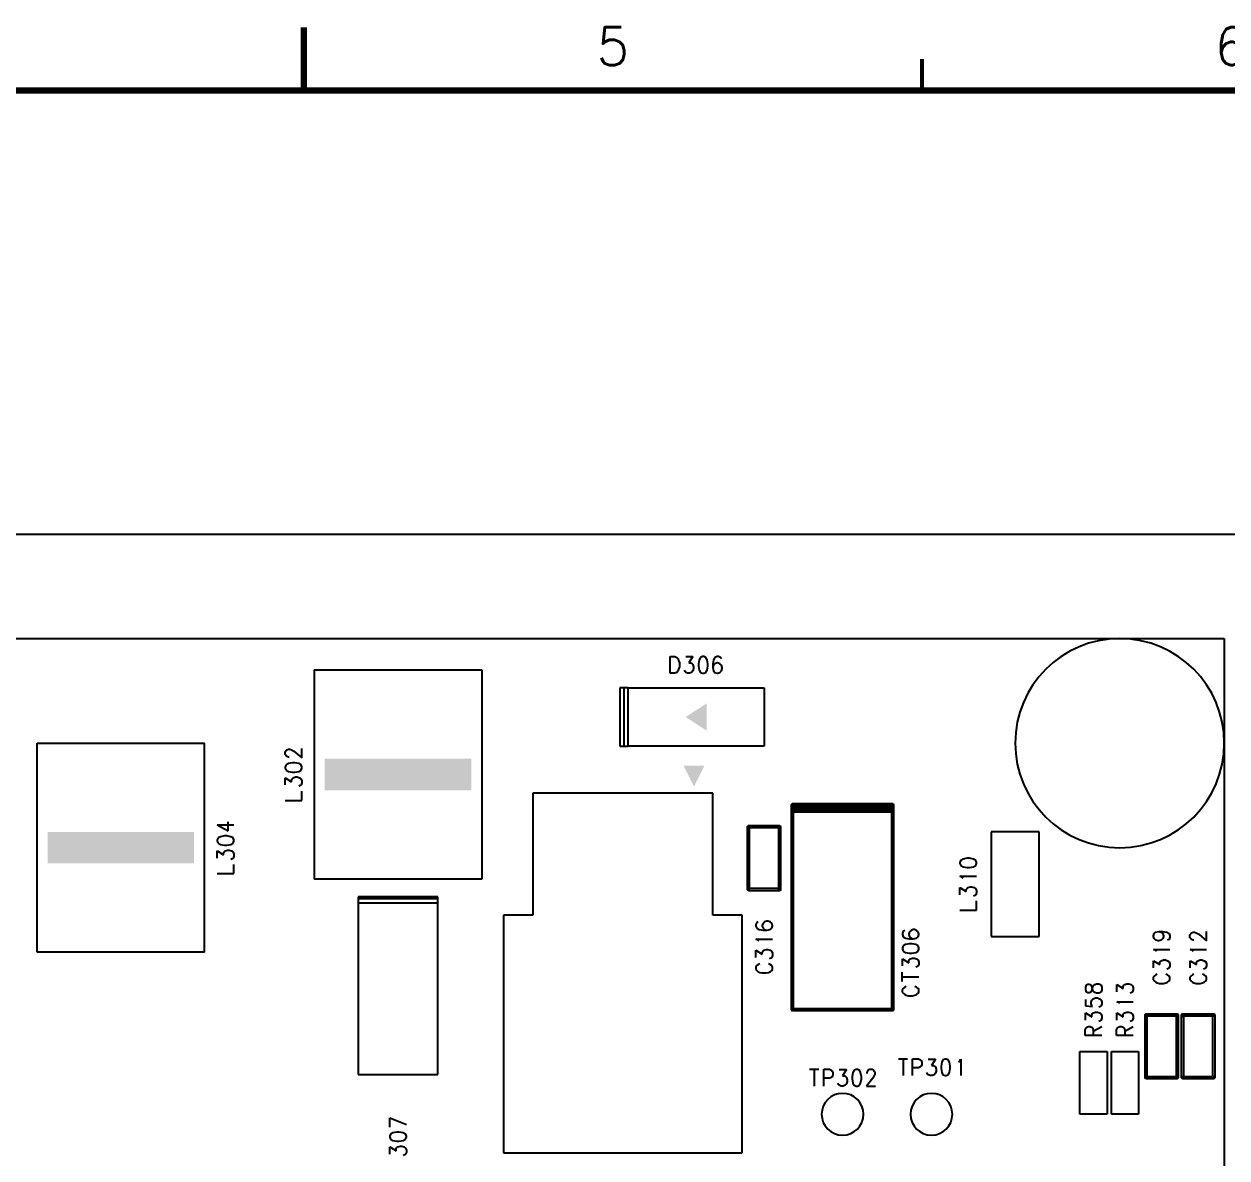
# Model space of a CAD drawing. Extents: x 295 to 953, y 10 to 290.
# Drawn here: x 664.9 to 759.8, y 200.8 to 290.2 of the extents above; entities that cross this region are included whole.
import ezdxf
from ezdxf.enums import TextEntityAlignment as Align

# ---------------------------------------------------------------- set-up
doc = ezdxf.new("R2010")
doc.units = 0
doc.header["$LTSCALE"] = 5
doc.header["$MEASUREMENT"] = 0
doc.layers.get('0').update_dxf_attribs({"linetype": 'CONTINUOUS', "lineweight": 25})
for name, color, linetype in [('13_C-SILK_GBR', 7, 'CONTINUOUS'), ('문자', 4, 'CONTINUOUS'), ('테두리', 3, 'CONTINUOUS')]:
    doc.layers.add(name, color=color, linetype=linetype)
doc.styles.get("Standard").update_dxf_attribs({"font": 'simplex.shx'})

# ---------------------------------------------------------------- blocks, each defined once
blk = doc.blocks.new('C')
at = {"layer": '테두리'}
for points, const_width in [([(210, 290), (210, 285)], 0.5), ([(258.75, 287.5), (258.75, 285)], 0.3), ([(15, 285), (15, 15), (405, 15), (405, 285), (15, 285)], 0.5)]:
    blk.add_lwpolyline(points, dxfattribs=dict(at, const_width=const_width))
at = {"layer": '문자'}
for s, p in [('5', (234.375, 288.5)), ('6', (283.125, 288.5))]:
    blk.add_text(s, height=3, dxfattribs=at).set_placement(p, align=Align.MIDDLE)

msp = doc.modelspace()

# ---------------------------------------------------------------- linework, layer by layer
at = {"layer": '13_C-SILK_GBR'}
for p, q in [((505.478, 250), (865.178, 250)), ((545.078, 241.75), (759.578, 241.75)), ((759.578, 241.75), (759.578, 93.25)), ((715.867, 240.348), (716.232, 240.348)), ((715.867, 239.028), (715.867, 240.348)), ((716.232, 240.348), (716.386, 240.268)), ((716.386, 240.268), (716.488, 240.148)), ((716.488, 240.148), (716.539, 240.027)), ((717.092, 240.328), (717.661, 240.328)), ((717.661, 240.328), (717.347, 239.828)), ((718.163, 240.087), (718.111, 239.767)), ((718.265, 240.268), (718.163, 240.087)), ((718.425, 240.328), (718.265, 240.268)), ((718.527, 240.328), (718.425, 240.328)), ((718.681, 240.268), (718.527, 240.328)), ((718.783, 240.087), (718.681, 240.268)), ((718.841, 239.767), (718.783, 240.087)), ((719.285, 240.087), (719.233, 239.767)), ((719.402, 240.268), (719.285, 240.087)), ((719.568, 240.328), (719.402, 240.268)), ((719.679, 240.328), (719.568, 240.328)), ((719.846, 240.268), (719.679, 240.328)), ((719.905, 240.148), (719.846, 240.268)), ((687.803, 239.275), (701.003, 239.275)), ((687.803, 239.275), (687.803, 222.775)), ((701.003, 239.275), (701.003, 222.775)), ((716.386, 239.087), (716.232, 239.028)), ((716.488, 239.207), (716.386, 239.087)), ((716.539, 239.348), (716.488, 239.207)), ((716.539, 240.027), (716.597, 239.848)), ((716.597, 239.527), (716.539, 239.348)), ((716.597, 239.848), (716.597, 239.527)), ((717.041, 239.148), (716.989, 239.267)), ((717.092, 239.087), (717.041, 239.148)), ((717.245, 239.028), (717.092, 239.087)), ((717.347, 239.828), (717.508, 239.828)), ((717.559, 239.087), (717.405, 239.028)), ((717.508, 239.828), (717.61, 239.767)), ((717.661, 239.207), (717.559, 239.087)), ((717.61, 239.767), (717.661, 239.707)), ((717.661, 239.707), (717.719, 239.527)), ((717.719, 239.387), (717.661, 239.207)), ((717.719, 239.527), (717.719, 239.387)), ((718.111, 239.767), (718.111, 239.587)), ((718.111, 239.587), (718.163, 239.267)), ((718.163, 239.267), (718.265, 239.087)), ((718.265, 239.087), (718.425, 239.028)), ((718.527, 239.028), (718.681, 239.087)), ((718.681, 239.087), (718.783, 239.267)), ((718.783, 239.267), (718.841, 239.587)), ((718.841, 239.587), (718.841, 239.767)), ((719.233, 239.767), (719.233, 239.468)), ((719.285, 239.648), (719.233, 239.468)), ((719.233, 239.468), (719.285, 239.207)), ((719.402, 239.767), (719.285, 239.648)), ((719.285, 239.207), (719.402, 239.087)), ((719.568, 239.828), (719.402, 239.767)), ((719.402, 239.087), (719.568, 239.028)), ((719.62, 239.828), (719.568, 239.828)), ((719.788, 239.767), (719.62, 239.828)), ((719.62, 239.028), (719.788, 239.087)), ((719.905, 239.648), (719.788, 239.767)), ((719.788, 239.087), (719.905, 239.207)), ((719.963, 239.468), (719.905, 239.648)), ((719.905, 239.207), (719.963, 239.387)), ((719.963, 239.387), (719.963, 239.468)), ((716.232, 239.028), (715.867, 239.028)), ((717.405, 239.028), (717.245, 239.028)), ((718.425, 239.028), (718.527, 239.028)), ((719.568, 239.028), (719.62, 239.028)), ((712.223, 237.873), (711.893, 237.873)), ((711.893, 237.873), (711.893, 233.253)), ((712.553, 237.873), (712.223, 237.873)), ((712.223, 237.873), (712.223, 233.253)), ((712.553, 233.253), (712.553, 237.873)), ((712.553, 237.873), (723.278, 237.873)), ((723.278, 237.873), (723.278, 233.253)), ((665.94, 233.5), (679.14, 233.5)), ((665.94, 217), (665.94, 233.5)), ((679.14, 217), (679.14, 233.5)), ((685.493, 232.81), (685.572, 232.913)), ((685.493, 232.599), (685.493, 232.81)), ((685.572, 232.497), (685.493, 232.599)), ((685.572, 232.913), (685.633, 232.964)), ((685.633, 232.446), (685.572, 232.497)), ((685.633, 232.964), (685.753, 233.015)), ((685.753, 232.395), (685.633, 232.446)), ((685.753, 233.015), (685.872, 233.015)), ((685.872, 233.015), (685.993, 232.964)), ((685.993, 232.964), (686.192, 232.861)), ((686.192, 232.861), (686.813, 232.343)), ((686.813, 232.343), (686.813, 233.073)), ((711.893, 233.253), (712.223, 233.253)), ((712.223, 233.253), (712.553, 233.253)), ((723.278, 233.253), (712.553, 233.253)), ((685.572, 231.791), (685.512, 231.637)), ((685.512, 231.637), (685.512, 231.535)), ((685.512, 231.535), (685.572, 231.375)), ((685.753, 231.893), (685.572, 231.791)), ((685.813, 232.395), (685.753, 232.395)), ((686.073, 231.951), (685.753, 231.893)), ((686.253, 231.951), (686.073, 231.951)), ((686.573, 231.893), (686.253, 231.951)), ((686.753, 231.791), (686.573, 231.893)), ((686.813, 231.637), (686.753, 231.791)), ((686.753, 231.375), (686.813, 231.535)), ((686.813, 231.535), (686.813, 231.637)), ((685.512, 230.202), (685.512, 230.771)), ((685.512, 230.771), (686.012, 230.457)), ((685.572, 231.375), (685.753, 231.273)), ((685.753, 231.273), (686.073, 231.221)), ((686.012, 230.617), (686.073, 230.72)), ((686.012, 230.457), (686.012, 230.617)), ((686.073, 231.221), (686.253, 231.221)), ((686.073, 230.72), (686.133, 230.771)), ((686.133, 230.771), (686.313, 230.829)), ((686.253, 231.221), (686.573, 231.273)), ((686.313, 230.829), (686.453, 230.829)), ((686.453, 230.829), (686.633, 230.771)), ((686.573, 231.273), (686.753, 231.375)), ((686.633, 230.771), (686.753, 230.669)), ((686.753, 230.669), (686.813, 230.515)), ((686.692, 230.151), (686.573, 230.099)), ((686.753, 230.202), (686.692, 230.151)), ((686.813, 230.355), (686.753, 230.202)), ((686.813, 230.515), (686.813, 230.355)), ((686.813, 228.977), (686.813, 229.707)), ((685.493, 228.977), (686.813, 228.977)), ((719.235, 229.54), (705.045, 229.54)), ((705.045, 229.54), (705.045, 219.921)), ((719.235, 219.921), (719.235, 229.54)), ((725.439, 228.659), (725.479, 228.699)), ((725.479, 228.699), (725.439, 228.659)), ((725.439, 228.633), (725.439, 228.659)), ((725.439, 228.659), (725.439, 228.606)), ((725.479, 228.699), (725.531, 228.699)), ((725.505, 228.699), (725.479, 228.699)), ((733.425, 228.699), (725.505, 228.699)), ((725.531, 228.699), (725.571, 228.659)), ((733.359, 228.659), (733.399, 228.699)), ((733.359, 228.633), (733.359, 228.659)), ((733.399, 228.699), (733.451, 228.699)), ((733.491, 228.659), (733.451, 228.699)), ((733.451, 228.699), (733.491, 228.659)), ((733.491, 228.606), (733.491, 228.659)), ((725.439, 228.468), (725.439, 228.633)), ((725.439, 228.606), (725.479, 228.567)), ((725.479, 228.534), (725.439, 228.494)), ((725.439, 228.494), (725.479, 228.534)), ((725.439, 228.494), (725.439, 228.441)), ((725.439, 228.468), (725.439, 228.494)), ((725.439, 228.138), (725.439, 228.468)), ((725.479, 228.402), (725.439, 228.441)), ((725.439, 228.441), (725.479, 228.402)), ((725.439, 228.164), (725.479, 228.204)), ((725.479, 228.204), (725.439, 228.164)), ((725.439, 228.138), (725.439, 228.164)), ((725.439, 228.164), (725.439, 228.111)), ((725.439, 212.463), (725.439, 228.138)), ((725.479, 228.072), (725.439, 228.111)), ((725.439, 228.111), (725.479, 228.072)), ((725.505, 228.534), (725.479, 228.534)), ((725.479, 228.534), (725.531, 228.534)), ((725.531, 228.402), (725.479, 228.402)), ((725.479, 228.204), (725.531, 228.204)), ((725.505, 228.204), (725.479, 228.204)), ((725.531, 228.072), (725.479, 228.072)), ((725.505, 228.567), (733.425, 228.567)), ((733.425, 228.534), (725.505, 228.534)), ((725.505, 228.402), (733.425, 228.402)), ((733.425, 228.204), (725.505, 228.204)), ((725.505, 228.072), (733.425, 228.072)), ((725.531, 228.534), (725.571, 228.494)), ((725.571, 228.441), (725.531, 228.402)), ((725.531, 228.204), (725.571, 228.164)), ((725.571, 228.111), (725.531, 228.072)), ((725.571, 228.633), (725.571, 228.468)), ((725.571, 228.468), (725.571, 228.441)), ((725.571, 228.468), (725.571, 228.138)), ((725.571, 228.138), (725.571, 228.111)), ((725.571, 228.138), (725.571, 212.463)), ((733.359, 228.468), (733.359, 228.633)), ((733.359, 228.494), (733.399, 228.534)), ((733.359, 228.468), (733.359, 228.494)), ((733.359, 228.138), (733.359, 228.468)), ((733.399, 228.402), (733.359, 228.441)), ((733.359, 228.164), (733.399, 228.204)), ((733.359, 228.138), (733.359, 228.164)), ((733.359, 212.463), (733.359, 228.138)), ((733.399, 228.072), (733.359, 228.111)), ((733.399, 228.534), (733.451, 228.534)), ((733.451, 228.402), (733.399, 228.402)), ((733.399, 228.204), (733.451, 228.204)), ((733.451, 228.072), (733.399, 228.072)), ((733.425, 228.567), (733.451, 228.567)), ((733.425, 228.402), (733.451, 228.402)), ((733.425, 228.072), (733.451, 228.072)), ((733.451, 228.567), (733.491, 228.606)), ((733.451, 228.534), (733.491, 228.494)), ((733.491, 228.494), (733.451, 228.534)), ((733.491, 228.441), (733.451, 228.402)), ((733.451, 228.402), (733.491, 228.441)), ((733.451, 228.204), (733.491, 228.164)), ((733.491, 228.164), (733.451, 228.204)), ((733.491, 228.111), (733.451, 228.072)), ((733.451, 228.072), (733.491, 228.111)), ((733.491, 228.633), (733.491, 228.468)), ((733.491, 228.441), (733.491, 228.494)), ((733.491, 228.468), (733.491, 228.441)), ((733.491, 228.468), (733.491, 228.138)), ((733.491, 228.111), (733.491, 228.164)), ((733.491, 228.138), (733.491, 228.111)), ((733.491, 228.138), (733.491, 212.463)), ((680.15, 227.05), (681.01, 226.568)), ((680.15, 227.05), (681.45, 227.05)), ((681.01, 226.568), (681.01, 227.298)), ((721.971, 226.926), (722.014, 226.969)), ((722.014, 226.969), (721.971, 226.926)), ((721.971, 226.9), (721.971, 226.926)), ((721.971, 226.926), (721.971, 226.874)), ((721.971, 221.95), (721.971, 226.9)), ((721.971, 226.874), (722.014, 226.831)), ((722.014, 226.969), (722.066, 226.969)), ((722.04, 226.969), (722.014, 226.969)), ((724.515, 226.969), (722.04, 226.969)), ((722.04, 226.831), (724.515, 226.831)), ((722.066, 226.969), (722.109, 226.926)), ((722.109, 226.9), (722.109, 221.95)), ((724.446, 226.926), (724.489, 226.969)), ((724.446, 226.9), (724.446, 226.926)), ((724.446, 221.95), (724.446, 226.9)), ((724.489, 226.969), (724.541, 226.969)), ((724.515, 226.831), (724.541, 226.831)), ((724.541, 226.969), (724.584, 226.926)), ((724.584, 226.926), (724.541, 226.969)), ((724.541, 226.831), (724.584, 226.874)), ((724.584, 226.874), (724.584, 226.926)), ((724.584, 226.9), (724.584, 221.95)), ((680.209, 226.016), (680.15, 225.862)), ((680.15, 225.862), (680.15, 225.76)), ((680.391, 226.118), (680.209, 226.016)), ((680.711, 226.176), (680.391, 226.118)), ((680.891, 226.176), (680.711, 226.176)), ((681.211, 226.118), (680.891, 226.176)), ((681.391, 226.016), (681.211, 226.118)), ((681.45, 225.862), (681.391, 226.016)), ((681.45, 225.76), (681.45, 225.862)), ((741.18, 226.488), (741.18, 218.238)), ((744.975, 226.488), (741.18, 226.488)), ((744.975, 218.238), (744.975, 226.488)), ((680.15, 225.76), (680.209, 225.6)), ((680.15, 224.427), (680.15, 224.996)), ((680.15, 224.996), (680.65, 224.682)), ((680.209, 225.6), (680.391, 225.498)), ((680.391, 225.498), (680.711, 225.446)), ((680.65, 224.842), (680.711, 224.945)), ((680.711, 225.446), (680.891, 225.446)), ((680.711, 224.945), (680.77, 224.996)), ((680.77, 224.996), (680.95, 225.054)), ((680.891, 225.446), (681.211, 225.498)), ((680.95, 225.054), (681.09, 225.054)), ((681.09, 225.054), (681.27, 224.996)), ((681.211, 225.498), (681.391, 225.6)), ((681.27, 224.996), (681.391, 224.894)), ((681.391, 225.6), (681.45, 225.76)), ((681.391, 224.894), (681.45, 224.74)), ((680.65, 224.682), (680.65, 224.842)), ((681.33, 224.376), (681.211, 224.324)), ((681.391, 224.427), (681.33, 224.376)), ((681.45, 224.58), (681.391, 224.427)), ((681.45, 224.74), (681.45, 224.58)), ((681.45, 223.202), (681.45, 223.932)), ((738.784, 224.25), (738.725, 224.097)), ((738.725, 224.097), (738.725, 223.994)), ((738.725, 223.994), (738.784, 223.834)), ((738.966, 224.352), (738.784, 224.25)), ((739.286, 224.41), (738.966, 224.352)), ((739.466, 224.41), (739.286, 224.41)), ((739.786, 224.352), (739.466, 224.41)), ((739.966, 224.25), (739.786, 224.352)), ((740.025, 224.097), (739.966, 224.25)), ((739.966, 223.834), (740.025, 223.994)), ((740.025, 223.994), (740.025, 224.097)), ((680.13, 223.202), (681.45, 223.202)), ((738.905, 222.902), (738.725, 222.99)), ((738.725, 222.99), (740.025, 222.99)), ((738.784, 223.834), (738.966, 223.732)), ((738.966, 223.732), (739.286, 223.681)), ((739.286, 223.681), (739.466, 223.681)), ((739.466, 223.681), (739.786, 223.732)), ((739.786, 223.732), (739.966, 223.834)), ((701.003, 222.775), (687.803, 222.775)), ((722.014, 222.019), (721.971, 221.976)), ((722.04, 222.019), (722.014, 222.019)), ((724.515, 222.019), (722.04, 222.019)), ((724.584, 221.976), (724.541, 222.019)), ((738.725, 221.539), (738.725, 222.108)), ((738.725, 222.108), (739.225, 221.795)), ((738.966, 222.843), (738.905, 222.902)), ((739.225, 221.955), (739.286, 222.057)), ((739.286, 222.057), (739.345, 222.108)), ((739.345, 222.108), (739.525, 222.166)), ((739.525, 222.166), (739.665, 222.166)), ((739.665, 222.166), (739.845, 222.108)), ((739.845, 222.108), (739.966, 222.006)), ((697.538, 221.373), (691.268, 221.373)), ((691.268, 221.373), (691.268, 221.208)), ((697.538, 221.208), (691.268, 221.208)), ((691.268, 221.208), (691.268, 220.878)), ((697.538, 221.208), (697.538, 221.373)), ((697.538, 220.878), (697.538, 221.208)), ((721.971, 221.976), (721.971, 221.924)), ((721.971, 221.924), (722.014, 221.881)), ((722.014, 221.881), (721.971, 221.924)), ((722.066, 221.881), (722.014, 221.881)), ((722.04, 221.881), (724.515, 221.881)), ((722.109, 221.924), (722.066, 221.881)), ((722.109, 221.95), (722.109, 221.924)), ((724.489, 221.881), (724.446, 221.924)), ((724.541, 221.881), (724.489, 221.881)), ((724.515, 221.881), (724.541, 221.881)), ((724.584, 221.924), (724.541, 221.881)), ((724.541, 221.881), (724.584, 221.924)), ((724.584, 221.924), (724.584, 221.976)), ((724.584, 221.95), (724.584, 221.924)), ((739.225, 221.795), (739.225, 221.955)), ((739.905, 221.488), (739.786, 221.437)), ((739.966, 221.539), (739.905, 221.488)), ((739.966, 222.006), (740.025, 221.853)), ((740.025, 221.693), (739.966, 221.539)), ((740.025, 221.853), (740.025, 221.693)), ((697.538, 220.878), (691.268, 220.878)), ((691.268, 220.878), (691.268, 207.348)), ((697.538, 207.348), (697.538, 220.878)), ((738.705, 220.315), (740.025, 220.315)), ((740.025, 220.315), (740.025, 221.044)), ((705.045, 219.921), (702.735, 219.921)), ((702.735, 219.921), (702.735, 201.16)), ((721.545, 219.921), (719.235, 219.921)), ((721.545, 201.16), (721.545, 219.921)), ((722.697, 219.343), (722.637, 219.176)), ((722.637, 219.176), (722.637, 219.066)), ((722.817, 219.402), (722.697, 219.343)), ((723.198, 219.285), (723.137, 219.117)), ((723.317, 219.402), (723.198, 219.285)), ((723.497, 219.46), (723.317, 219.402)), ((723.578, 219.46), (723.497, 219.46)), ((723.758, 219.402), (723.578, 219.46)), ((723.878, 219.285), (723.758, 219.402)), ((723.938, 219.117), (723.878, 219.285)), ((722.637, 219.066), (722.697, 218.899)), ((722.697, 218.899), (722.878, 218.782)), ((722.878, 218.782), (723.198, 218.731)), ((723.137, 219.117), (723.137, 219.066)), ((723.137, 219.066), (723.198, 218.899)), ((723.198, 218.899), (723.317, 218.782)), ((723.198, 218.731), (723.497, 218.731)), ((723.317, 218.782), (723.497, 218.731)), ((723.497, 218.731), (723.758, 218.782)), ((723.758, 218.782), (723.878, 218.899)), ((723.878, 218.899), (723.938, 219.066)), ((723.938, 219.066), (723.938, 219.117)), ((734.247, 218.667), (734.187, 218.5)), ((734.187, 218.5), (734.187, 218.389)), ((734.187, 218.389), (734.247, 218.223)), ((734.367, 218.726), (734.247, 218.667)), ((734.247, 218.223), (734.428, 218.106)), ((734.748, 218.609), (734.687, 218.44)), ((734.687, 218.44), (734.687, 218.389)), ((734.687, 218.389), (734.748, 218.223)), ((734.867, 218.726), (734.748, 218.609)), ((734.748, 218.223), (734.867, 218.106)), ((735.047, 218.784), (734.867, 218.726)), ((735.128, 218.784), (735.047, 218.784)), ((735.308, 218.726), (735.128, 218.784)), ((735.428, 218.609), (735.308, 218.726)), ((735.308, 218.106), (735.428, 218.223)), ((735.488, 218.44), (735.428, 218.609)), ((735.428, 218.223), (735.488, 218.389)), ((735.488, 218.389), (735.488, 218.44)), ((741.18, 218.238), (744.975, 218.238)), ((753.987, 218.292), (754.047, 218.467)), ((753.987, 218.241), (753.987, 218.292)), ((754.047, 218.074), (753.987, 218.241)), ((754.047, 218.467), (754.167, 218.577)), ((754.167, 218.577), (754.408, 218.635)), ((754.408, 218.635), (754.608, 218.577)), ((754.408, 218.635), (754.728, 218.635)), ((754.608, 218.577), (754.728, 218.467)), ((754.728, 218.635), (755.048, 218.577)), ((754.728, 218.467), (754.788, 218.292)), ((754.788, 218.241), (754.728, 218.074)), ((754.788, 218.292), (754.788, 218.241)), ((755.048, 218.577), (755.228, 218.467)), ((755.228, 218.467), (755.288, 218.292)), ((755.288, 218.292), (755.288, 218.183)), ((756.855, 218.373), (756.934, 218.475)), ((756.855, 218.162), (756.855, 218.373)), ((756.934, 218.475), (756.995, 218.526)), ((756.995, 218.526), (757.116, 218.577)), ((757.116, 218.577), (757.235, 218.577)), ((757.235, 218.577), (757.355, 218.526)), ((757.355, 218.526), (757.555, 218.424)), ((757.555, 218.424), (758.175, 217.906)), ((758.175, 217.906), (758.175, 218.635)), ((722.817, 217.952), (722.637, 218.04)), ((722.637, 218.04), (723.938, 218.04)), ((722.878, 217.893), (722.817, 217.952)), ((734.247, 217.502), (734.187, 217.348)), ((734.187, 217.348), (734.187, 217.246)), ((734.428, 217.604), (734.247, 217.502)), ((734.428, 218.106), (734.748, 218.054)), ((734.748, 217.662), (734.428, 217.604)), ((734.748, 218.054), (735.047, 218.054)), ((734.928, 217.662), (734.748, 217.662)), ((734.867, 218.106), (735.047, 218.054)), ((735.248, 217.604), (734.928, 217.662)), ((735.047, 218.054), (735.308, 218.106)), ((735.428, 217.502), (735.248, 217.604)), ((735.488, 217.348), (735.428, 217.502)), ((735.488, 217.246), (735.488, 217.348)), ((754.167, 217.957), (754.047, 218.074)), ((754.347, 217.906), (754.167, 217.957)), ((754.408, 217.906), (754.347, 217.906)), ((754.608, 217.957), (754.408, 217.906)), ((754.728, 218.074), (754.608, 217.957)), ((755.228, 218.015), (755.108, 217.957)), ((755.288, 218.183), (755.228, 218.015)), ((756.934, 218.059), (756.855, 218.162)), ((756.995, 218.008), (756.934, 218.059)), ((757.116, 217.957), (756.995, 218.008)), ((757.175, 217.957), (757.116, 217.957)), ((679.14, 217), (665.94, 217)), ((722.637, 216.589), (722.637, 217.158)), ((722.637, 217.158), (723.137, 216.845)), ((723.137, 217.005), (723.198, 217.107)), ((723.137, 216.845), (723.137, 217.005)), ((723.198, 217.107), (723.258, 217.158)), ((723.258, 217.158), (723.438, 217.216)), ((723.438, 217.216), (723.578, 217.216)), ((723.578, 217.216), (723.758, 217.158)), ((723.817, 216.538), (723.698, 216.487)), ((723.758, 217.158), (723.878, 217.056)), ((723.878, 216.589), (723.817, 216.538)), ((723.878, 217.056), (723.938, 216.903)), ((723.938, 216.743), (723.878, 216.589)), ((723.938, 216.903), (723.938, 216.743)), ((734.187, 217.246), (734.247, 217.086)), ((734.187, 215.913), (734.187, 216.482)), ((734.187, 216.482), (734.687, 216.168)), ((734.247, 217.086), (734.428, 216.984)), ((734.428, 216.984), (734.748, 216.932)), ((734.687, 216.328), (734.748, 216.431)), ((734.687, 216.168), (734.687, 216.328)), ((734.748, 216.932), (734.928, 216.932)), ((734.748, 216.431), (734.808, 216.482)), ((734.808, 216.482), (734.988, 216.54)), ((734.928, 216.932), (735.248, 216.984)), ((734.988, 216.54), (735.128, 216.54)), ((735.128, 216.54), (735.308, 216.482)), ((735.248, 216.984), (735.428, 217.086)), ((735.308, 216.482), (735.428, 216.38)), ((735.428, 217.086), (735.488, 217.246)), ((735.428, 216.38), (735.488, 216.226)), ((754.167, 217.127), (753.987, 217.215)), ((753.987, 217.215), (755.288, 217.215)), ((753.987, 215.764), (753.987, 216.333)), ((753.987, 216.333), (754.487, 216.02)), ((754.228, 217.068), (754.167, 217.127)), ((754.548, 216.282), (754.608, 216.333)), ((754.608, 216.333), (754.788, 216.391)), ((754.788, 216.391), (754.928, 216.391)), ((754.928, 216.391), (755.108, 216.333)), ((755.108, 216.333), (755.228, 216.231)), ((757.055, 217.127), (756.875, 217.215)), ((756.875, 217.215), (758.175, 217.215)), ((756.875, 215.764), (756.875, 216.333)), ((756.875, 216.333), (757.375, 216.02)), ((757.116, 217.068), (757.055, 217.127)), ((757.436, 216.282), (757.495, 216.333)), ((757.495, 216.333), (757.675, 216.391)), ((757.675, 216.391), (757.815, 216.391)), ((757.815, 216.391), (757.995, 216.333)), ((757.995, 216.333), (758.116, 216.231)), ((722.697, 215.941), (722.618, 215.847)), ((722.618, 215.847), (722.618, 215.649)), ((722.618, 215.649), (722.697, 215.555)), ((722.817, 216.043), (722.697, 215.941)), ((722.697, 215.555), (722.817, 215.459)), ((722.938, 216.094), (722.817, 216.043)), ((722.817, 215.459), (722.938, 215.409)), ((722.938, 215.409), (723.118, 215.365)), ((723.438, 215.365), (723.617, 215.409)), ((723.758, 216.043), (723.617, 216.094)), ((723.617, 215.409), (723.758, 215.459)), ((723.878, 215.941), (723.758, 216.043)), ((723.758, 215.459), (723.878, 215.555)), ((723.938, 215.847), (723.878, 215.941)), ((723.878, 215.555), (723.938, 215.649)), ((723.938, 215.649), (723.938, 215.847)), ((734.168, 214.688), (734.168, 215.418)), ((735.367, 215.862), (735.248, 215.81)), ((735.428, 215.913), (735.367, 215.862)), ((735.488, 216.066), (735.428, 215.913)), ((735.488, 216.226), (735.488, 216.066)), ((754.487, 216.18), (754.548, 216.282)), ((754.487, 216.02), (754.487, 216.18)), ((755.167, 215.713), (755.048, 215.662)), ((755.228, 215.764), (755.167, 215.713)), ((755.228, 216.231), (755.288, 216.078)), ((755.288, 215.918), (755.228, 215.764)), ((755.288, 216.078), (755.288, 215.918)), ((757.375, 216.18), (757.436, 216.282)), ((757.375, 216.02), (757.375, 216.18)), ((758.055, 215.713), (757.936, 215.662)), ((758.116, 215.764), (758.055, 215.713)), ((758.116, 216.231), (758.175, 216.078)), ((758.175, 215.918), (758.116, 215.764)), ((758.175, 216.078), (758.175, 215.918)), ((723.118, 215.365), (723.438, 215.365)), ((734.168, 215.053), (735.488, 215.053)), ((748.805, 214.452), (748.684, 214.401)), ((748.925, 214.452), (748.805, 214.452)), ((749.065, 214.401), (748.925, 214.452)), ((749.245, 214.35), (749.366, 214.452)), ((749.366, 214.452), (749.485, 214.51)), ((749.485, 214.51), (749.686, 214.51)), ((749.686, 214.51), (749.805, 214.452)), ((749.805, 214.452), (749.866, 214.401)), ((751.1, 213.883), (751.1, 214.452)), ((751.1, 214.452), (751.6, 214.139)), ((751.661, 214.401), (751.72, 214.452)), ((751.72, 214.452), (751.9, 214.51)), ((751.9, 214.51), (752.04, 214.51)), ((752.04, 214.51), (752.22, 214.452)), ((752.22, 214.452), (752.341, 214.35)), ((754.047, 215.116), (753.968, 215.022)), ((753.968, 215.022), (753.968, 214.824)), ((753.968, 214.824), (754.047, 214.73)), ((754.167, 215.218), (754.047, 215.116)), ((754.047, 214.73), (754.167, 214.634)), ((754.288, 215.269), (754.167, 215.218)), ((754.167, 214.634), (754.288, 214.584)), ((754.288, 214.584), (754.468, 214.54)), ((754.468, 214.54), (754.788, 214.54)), ((754.788, 214.54), (754.967, 214.584)), ((755.108, 215.218), (754.967, 215.269)), ((754.967, 214.584), (755.108, 214.634)), ((755.228, 215.116), (755.108, 215.218)), ((755.108, 214.634), (755.228, 214.73)), ((755.288, 215.022), (755.228, 215.116)), ((755.228, 214.73), (755.288, 214.824)), ((755.288, 214.824), (755.288, 215.022)), ((756.934, 215.116), (756.855, 215.022)), ((756.855, 215.022), (756.855, 214.824)), ((756.855, 214.824), (756.934, 214.73)), ((757.055, 215.218), (756.934, 215.116)), ((756.934, 214.73), (757.055, 214.634)), ((757.175, 215.269), (757.055, 215.218)), ((757.055, 214.634), (757.175, 214.584)), ((757.175, 214.584), (757.355, 214.54)), ((757.355, 214.54), (757.675, 214.54)), ((757.675, 214.54), (757.855, 214.584)), ((757.995, 215.218), (757.855, 215.269)), ((757.855, 214.584), (757.995, 214.634)), ((758.116, 215.116), (757.995, 215.218)), ((757.995, 214.634), (758.116, 214.73)), ((758.175, 215.022), (758.116, 215.116)), ((758.116, 214.73), (758.175, 214.824)), ((758.175, 214.824), (758.175, 215.022)), ((734.247, 214.142), (734.168, 214.048)), ((734.168, 214.048), (734.168, 213.85)), ((734.168, 213.85), (734.247, 213.756)), ((734.367, 214.245), (734.247, 214.142)), ((734.247, 213.756), (734.367, 213.66)), ((734.488, 214.296), (734.367, 214.245)), ((734.367, 213.66), (734.488, 213.611)), ((734.488, 213.611), (734.668, 213.566)), ((734.668, 213.566), (734.988, 213.566)), ((734.988, 213.566), (735.167, 213.611)), ((735.308, 214.245), (735.167, 214.296)), ((735.167, 213.611), (735.308, 213.66)), ((735.428, 214.142), (735.308, 214.245)), ((735.308, 213.66), (735.428, 213.756)), ((735.488, 214.048), (735.428, 214.142)), ((735.428, 213.756), (735.488, 213.85)), ((735.488, 213.85), (735.488, 214.048)), ((748.684, 214.401), (748.625, 214.248)), ((748.625, 214.248), (748.625, 214.037)), ((748.625, 214.037), (748.684, 213.883)), ((748.684, 213.883), (748.805, 213.832)), ((748.805, 213.832), (748.925, 213.832)), ((748.925, 213.832), (749.065, 213.883)), ((749.125, 214.299), (749.065, 214.401)), ((749.065, 213.883), (749.125, 213.985)), ((749.186, 214.088), (749.125, 214.299)), ((749.125, 213.985), (749.186, 214.197)), ((749.186, 214.197), (749.245, 214.35)), ((749.245, 213.934), (749.186, 214.088)), ((749.366, 213.832), (749.245, 213.934)), ((749.485, 213.781), (749.366, 213.832)), ((749.686, 213.781), (749.485, 213.781)), ((749.805, 213.832), (749.686, 213.781)), ((749.866, 213.883), (749.805, 213.832)), ((749.866, 214.401), (749.925, 214.248)), ((749.925, 214.037), (749.866, 213.883)), ((749.925, 214.248), (749.925, 214.037)), ((751.6, 214.299), (751.661, 214.401)), ((751.6, 214.139), (751.6, 214.299)), ((752.28, 213.832), (752.161, 213.781)), ((752.341, 213.883), (752.28, 213.832)), ((752.341, 214.35), (752.4, 214.197)), ((752.4, 214.037), (752.341, 213.883)), ((752.4, 214.197), (752.4, 214.037)), ((725.479, 212.529), (725.439, 212.489)), ((725.505, 212.529), (725.479, 212.529)), ((733.425, 212.529), (725.505, 212.529)), ((733.491, 212.489), (733.451, 212.529)), ((748.625, 213.279), (748.625, 212.761)), ((748.625, 212.761), (749.186, 212.71)), ((749.065, 213.068), (749.125, 213.228)), ((749.065, 212.915), (749.065, 213.068)), ((749.125, 212.761), (749.065, 212.915)), ((749.125, 213.228), (749.245, 213.33)), ((749.186, 212.71), (749.125, 212.761)), ((749.245, 213.33), (749.425, 213.388)), ((749.425, 213.388), (749.565, 213.388)), ((749.565, 213.388), (749.745, 213.33)), ((749.805, 212.71), (749.686, 212.659)), ((749.745, 213.33), (749.866, 213.228)), ((749.866, 212.761), (749.805, 212.71)), ((749.866, 213.228), (749.925, 213.068)), ((749.925, 212.915), (749.866, 212.761)), ((749.925, 213.068), (749.925, 212.915)), ((751.28, 213.002), (751.1, 213.09)), ((751.1, 213.09), (752.4, 213.09)), ((751.341, 212.943), (751.28, 213.002)), ((725.439, 212.489), (725.439, 212.436)), ((725.439, 212.436), (725.479, 212.397)), ((725.479, 212.397), (725.439, 212.436)), ((725.531, 212.397), (725.479, 212.397)), ((725.505, 212.397), (733.425, 212.397)), ((725.571, 212.436), (725.531, 212.397)), ((725.571, 212.463), (725.571, 212.436)), ((733.399, 212.397), (733.359, 212.436)), ((733.451, 212.397), (733.399, 212.397)), ((733.425, 212.397), (733.451, 212.397)), ((733.491, 212.436), (733.451, 212.397)), ((733.451, 212.397), (733.491, 212.436)), ((733.491, 212.436), (733.491, 212.489)), ((733.491, 212.463), (733.491, 212.436)), ((748.625, 211.639), (748.625, 212.208)), ((748.625, 212.208), (749.125, 211.895)), ((749.125, 212.055), (749.186, 212.157)), ((749.125, 211.895), (749.125, 212.055)), ((749.186, 212.157), (749.245, 212.208)), ((749.245, 212.208), (749.425, 212.266)), ((749.425, 212.266), (749.565, 212.266)), ((749.565, 212.266), (749.745, 212.208)), ((749.805, 211.588), (749.686, 211.537)), ((749.745, 212.208), (749.866, 212.106)), ((749.866, 211.639), (749.805, 211.588)), ((749.866, 212.106), (749.925, 211.953)), ((749.925, 211.793), (749.866, 211.639)), ((749.925, 211.953), (749.925, 211.793)), ((751.1, 211.639), (751.1, 212.208)), ((751.1, 212.208), (751.6, 211.895)), ((751.6, 212.055), (751.661, 212.157)), ((751.6, 211.895), (751.6, 212.055)), ((751.661, 212.157), (751.72, 212.208)), ((751.72, 212.208), (751.9, 212.266)), ((751.9, 212.266), (752.04, 212.266)), ((752.04, 212.266), (752.22, 212.208)), ((752.28, 211.588), (752.161, 211.537)), ((752.22, 212.208), (752.341, 212.106)), ((752.341, 211.639), (752.28, 211.588)), ((752.341, 212.106), (752.4, 211.953)), ((752.4, 211.793), (752.341, 211.639)), ((752.4, 211.953), (752.4, 211.793)), ((753.321, 212.076), (753.364, 212.119)), ((753.364, 212.119), (753.321, 212.076)), ((753.321, 212.05), (753.321, 212.076)), ((753.321, 212.076), (753.321, 212.024)), ((753.321, 207.1), (753.321, 212.05)), ((753.321, 212.024), (753.364, 211.981)), ((753.364, 212.119), (753.416, 212.119)), ((753.39, 212.119), (753.364, 212.119)), ((755.865, 212.119), (753.39, 212.119)), ((753.39, 211.981), (755.865, 211.981)), ((753.416, 212.119), (753.459, 212.076)), ((753.459, 212.05), (753.459, 207.1)), ((755.796, 212.076), (755.839, 212.119)), ((755.796, 212.05), (755.796, 212.076)), ((755.796, 207.1), (755.796, 212.05)), ((755.839, 212.119), (755.891, 212.119)), ((755.865, 211.981), (755.891, 211.981)), ((755.934, 212.076), (755.891, 212.119)), ((755.891, 212.119), (755.934, 212.076)), ((755.891, 211.981), (755.934, 212.024)), ((755.934, 212.024), (755.934, 212.076)), ((755.934, 212.05), (755.934, 207.1)), ((756.208, 212.076), (756.251, 212.119)), ((756.251, 212.119), (756.208, 212.076)), ((756.208, 212.05), (756.208, 212.076)), ((756.208, 212.076), (756.208, 212.024)), ((756.208, 207.1), (756.208, 212.05)), ((756.208, 212.024), (756.251, 211.981)), ((756.251, 212.119), (756.304, 212.119)), ((756.278, 212.119), (756.251, 212.119)), ((758.753, 212.119), (756.278, 212.119)), ((756.278, 211.981), (758.753, 211.981)), ((756.304, 212.119), (756.347, 212.076)), ((756.347, 212.05), (756.347, 207.1)), ((758.683, 212.076), (758.726, 212.119)), ((758.683, 212.05), (758.683, 212.076)), ((758.683, 207.1), (758.683, 212.05)), ((758.726, 212.119), (758.779, 212.119)), ((758.753, 211.981), (758.779, 211.981)), ((758.822, 212.076), (758.779, 212.119)), ((758.779, 212.119), (758.822, 212.076)), ((758.779, 211.981), (758.822, 212.024)), ((758.822, 212.024), (758.822, 212.076)), ((758.822, 212.05), (758.822, 207.1)), ((748.605, 210.882), (748.684, 211.035)), ((748.605, 210.415), (748.605, 210.882)), ((748.684, 211.035), (748.745, 211.086)), ((748.745, 211.086), (748.866, 211.144)), ((748.866, 211.144), (748.985, 211.144)), ((748.985, 211.144), (749.105, 211.086)), ((749.105, 211.086), (749.186, 211.035)), ((749.186, 211.035), (749.245, 210.882)), ((749.245, 210.773), (749.925, 211.144)), ((749.245, 210.882), (749.245, 210.415)), ((751.08, 210.882), (751.159, 211.035)), ((751.08, 210.415), (751.08, 210.882)), ((751.159, 211.035), (751.22, 211.086)), ((751.22, 211.086), (751.341, 211.144)), ((751.341, 211.144), (751.46, 211.144)), ((751.46, 211.144), (751.58, 211.086)), ((751.58, 211.086), (751.661, 211.035)), ((751.661, 211.035), (751.72, 210.882)), ((751.72, 210.773), (752.4, 211.144)), ((751.72, 210.882), (751.72, 210.415)), ((749.925, 210.415), (748.605, 210.415)), ((752.4, 210.415), (751.08, 210.415)), ((748.193, 204.213), (748.193, 209.163)), ((748.193, 209.163), (750.338, 209.163)), ((750.338, 209.163), (750.338, 204.213)), ((750.668, 204.213), (750.668, 209.163)), ((750.668, 209.163), (752.813, 209.163)), ((752.813, 209.163), (752.813, 204.213)), ((733.869, 208.585), (734.598, 208.585)), ((734.234, 208.585), (734.234, 207.265)), ((734.991, 207.265), (734.991, 208.585)), ((734.991, 208.585), (735.458, 208.585)), ((735.458, 207.885), (734.991, 207.885)), ((735.458, 208.585), (735.611, 208.506)), ((735.611, 207.945), (735.458, 207.885)), ((735.611, 208.506), (735.662, 208.445)), ((735.662, 208.004), (735.611, 207.945)), ((735.662, 208.445), (735.72, 208.324)), ((735.72, 208.144), (735.662, 208.004)), ((735.72, 208.324), (735.72, 208.144)), ((736.215, 208.565), (736.784, 208.565)), ((736.784, 208.565), (736.471, 208.065)), ((736.471, 208.065), (736.631, 208.065)), ((736.631, 208.065), (736.733, 208.004)), ((736.733, 208.004), (736.784, 207.945)), ((736.784, 207.945), (736.842, 207.765)), ((737.286, 208.324), (737.235, 208.004)), ((737.235, 208.004), (737.235, 207.824)), ((737.235, 207.824), (737.286, 207.504)), ((737.388, 208.506), (737.286, 208.324)), ((737.548, 208.565), (737.388, 208.506)), ((737.651, 208.565), (737.548, 208.565)), ((737.804, 208.506), (737.651, 208.565)), ((737.906, 208.324), (737.804, 208.506)), ((737.964, 208.004), (737.906, 208.324)), ((737.906, 207.504), (737.964, 207.824)), ((737.964, 207.824), (737.964, 208.004)), ((738.641, 208.324), (738.7, 208.385)), ((738.7, 208.385), (738.788, 208.565)), ((738.788, 208.565), (738.788, 207.265)), ((691.268, 207.348), (697.538, 207.348)), ((726.856, 207.76), (727.586, 207.76)), ((727.221, 207.76), (727.221, 206.44)), ((727.978, 206.44), (727.978, 207.76)), ((727.978, 207.76), (728.445, 207.76)), ((728.445, 207.06), (727.978, 207.06)), ((728.445, 207.76), (728.599, 207.681)), ((728.599, 207.12), (728.445, 207.06)), ((728.599, 207.681), (728.65, 207.62)), ((728.65, 207.179), (728.599, 207.12)), ((728.65, 207.62), (728.708, 207.499)), ((728.708, 207.319), (728.65, 207.179)), ((728.708, 207.499), (728.708, 207.319)), ((729.203, 207.74), (729.772, 207.74)), ((729.772, 207.74), (729.458, 207.24)), ((729.458, 207.24), (729.619, 207.24)), ((729.619, 207.24), (729.721, 207.179)), ((729.721, 207.179), (729.772, 207.12)), ((729.772, 207.12), (729.83, 206.94)), ((729.83, 206.94), (729.83, 206.8)), ((730.274, 207.499), (730.222, 207.179)), ((730.222, 207.179), (730.222, 206.999)), ((730.222, 206.999), (730.274, 206.679)), ((730.376, 207.681), (730.274, 207.499)), ((730.536, 207.74), (730.376, 207.681)), ((730.638, 207.74), (730.536, 207.74)), ((730.792, 207.681), (730.638, 207.74)), ((730.894, 207.499), (730.792, 207.681)), ((730.952, 207.179), (730.894, 207.499)), ((730.894, 206.679), (730.952, 206.999)), ((730.952, 206.999), (730.952, 207.179)), ((731.863, 207.06), (731.344, 206.44)), ((731.396, 207.499), (731.447, 207.62)), ((731.396, 207.44), (731.396, 207.499)), ((731.447, 207.62), (731.498, 207.681)), ((731.498, 207.681), (731.6, 207.76)), ((731.6, 207.76), (731.811, 207.76)), ((731.811, 207.76), (731.914, 207.681)), ((731.965, 207.26), (731.863, 207.06)), ((731.914, 207.681), (731.965, 207.62)), ((731.965, 207.62), (732.016, 207.499)), ((732.016, 207.381), (731.965, 207.26)), ((732.016, 207.499), (732.016, 207.381)), ((736.164, 207.385), (736.113, 207.504)), ((736.215, 207.324), (736.164, 207.385)), ((736.369, 207.265), (736.215, 207.324)), ((736.529, 207.265), (736.369, 207.265)), ((736.682, 207.324), (736.529, 207.265)), ((736.784, 207.445), (736.682, 207.324)), ((736.842, 207.625), (736.784, 207.445)), ((736.842, 207.765), (736.842, 207.625)), ((737.286, 207.504), (737.388, 207.324)), ((737.388, 207.324), (737.548, 207.265)), ((737.548, 207.265), (737.651, 207.265)), ((737.651, 207.265), (737.804, 207.324)), ((737.804, 207.324), (737.906, 207.504)), ((753.364, 207.169), (753.321, 207.126)), ((753.321, 207.126), (753.321, 207.074)), ((753.364, 207.031), (753.321, 207.074)), ((753.321, 207.074), (753.364, 207.031)), ((753.39, 207.169), (753.364, 207.169)), ((753.416, 207.031), (753.364, 207.031)), ((755.865, 207.169), (753.39, 207.169)), ((753.39, 207.031), (755.865, 207.031)), ((753.459, 207.074), (753.416, 207.031)), ((753.459, 207.1), (753.459, 207.074)), ((755.839, 207.031), (755.796, 207.074)), ((755.891, 207.031), (755.839, 207.031)), ((755.865, 207.031), (755.891, 207.031)), ((755.934, 207.126), (755.891, 207.169)), ((755.934, 207.074), (755.891, 207.031)), ((755.891, 207.031), (755.934, 207.074)), ((755.934, 207.074), (755.934, 207.126)), ((755.934, 207.1), (755.934, 207.074)), ((756.251, 207.169), (756.208, 207.126)), ((756.208, 207.126), (756.208, 207.074)), ((756.251, 207.031), (756.208, 207.074)), ((756.208, 207.074), (756.251, 207.031)), ((756.278, 207.169), (756.251, 207.169)), ((756.304, 207.031), (756.251, 207.031)), ((758.753, 207.169), (756.278, 207.169)), ((756.278, 207.031), (758.753, 207.031)), ((756.347, 207.074), (756.304, 207.031)), ((756.347, 207.1), (756.347, 207.074)), ((758.726, 207.031), (758.683, 207.074)), ((758.779, 207.031), (758.726, 207.031)), ((758.753, 207.031), (758.779, 207.031)), ((758.822, 207.126), (758.779, 207.169)), ((758.822, 207.074), (758.779, 207.031)), ((758.779, 207.031), (758.822, 207.074)), ((758.822, 207.074), (758.822, 207.126)), ((758.822, 207.1), (758.822, 207.074)), ((729.152, 206.56), (729.1, 206.679)), ((729.203, 206.499), (729.152, 206.56)), ((729.356, 206.44), (729.203, 206.499)), ((729.516, 206.44), (729.356, 206.44)), ((729.67, 206.499), (729.516, 206.44)), ((729.772, 206.62), (729.67, 206.499)), ((729.83, 206.8), (729.772, 206.62)), ((730.274, 206.679), (730.376, 206.499)), ((730.376, 206.499), (730.536, 206.44)), ((730.536, 206.44), (730.638, 206.44)), ((730.638, 206.44), (730.792, 206.499)), ((730.792, 206.499), (730.894, 206.679)), ((731.344, 206.44), (732.074, 206.44)), ((750.338, 204.213), (748.193, 204.213)), ((752.813, 204.213), (750.668, 204.213)), ((693.762, 203.204), (693.762, 203.934)), ((693.762, 203.934), (695.063, 203.409)), ((693.822, 202.652), (693.762, 202.498)), ((693.762, 202.498), (693.762, 202.396)), ((693.762, 202.396), (693.822, 202.236)), ((694.003, 202.754), (693.822, 202.652)), ((693.822, 202.236), (694.003, 202.134)), ((694.323, 202.812), (694.003, 202.754)), ((694.003, 202.134), (694.323, 202.082)), ((694.503, 202.812), (694.323, 202.812)), ((694.823, 202.754), (694.503, 202.812)), ((694.503, 202.082), (694.823, 202.134)), ((695.003, 202.652), (694.823, 202.754)), ((694.823, 202.134), (695.003, 202.236)), ((695.063, 202.498), (695.003, 202.652)), ((695.003, 202.236), (695.063, 202.396)), ((695.063, 202.396), (695.063, 202.498)), ((693.762, 201.063), (693.762, 201.632)), ((693.762, 201.632), (694.262, 201.318)), ((694.262, 201.478), (694.323, 201.581)), ((694.262, 201.318), (694.262, 201.478)), ((694.323, 202.082), (694.503, 202.082)), ((694.323, 201.581), (694.383, 201.632)), ((694.383, 201.632), (694.563, 201.69)), ((694.563, 201.69), (694.703, 201.69)), ((694.703, 201.69), (694.883, 201.632)), ((694.883, 201.632), (695.003, 201.53)), ((695.003, 201.53), (695.063, 201.376)), ((695.063, 201.216), (695.003, 201.063)), ((695.063, 201.376), (695.063, 201.216)), ((702.735, 201.16), (721.545, 201.16)), ((694.942, 201.012), (694.823, 200.96)), ((695.003, 201.063), (694.942, 201.012))]:
    msp.add_line(p, q, dxfattribs=at)
for centre, radius, start, end in [((751.328, 233.5), 8.25, 0, 180), ((751.328, 233.5), 8.25, 180, 0), ((729.465, 204.213), 1.65, 0, 180), ((736.478, 204.213), 1.65, 0, 180), ((729.465, 204.213), 1.65, 180, 0), ((736.478, 204.213), 1.65, 180, 0)]:
    msp.add_arc(centre, radius, start, end, dxfattribs=at)
for points in [[(717.09, 235.563), (718.74, 236.635), (718.74, 235.563), (718.74, 236.635)], [(718.74, 234.49), (717.09, 235.563), (718.74, 234.49), (718.74, 235.563)], [(688.628, 229.788), (688.628, 232.262), (700.178, 229.788), (700.178, 232.262)], [(688.628, 232.262), (688.628, 232.262), (700.178, 232.262), (688.628, 232.262)], [(717.75, 230.076), (716.925, 231.726), (717.75, 230.076), (718.575, 231.726)], [(666.765, 226.487), (666.765, 226.488), (678.315, 226.487), (666.765, 226.488)], [(666.765, 224.013), (666.765, 226.487), (678.315, 224.013), (678.315, 226.487)]]:
    msp.add_solid(points, dxfattribs=at)

# ---------------------------------------------------------------- block references
msp.add_blockref('C', (476.978, 0))

doc.saveas('drawing.dxf')
